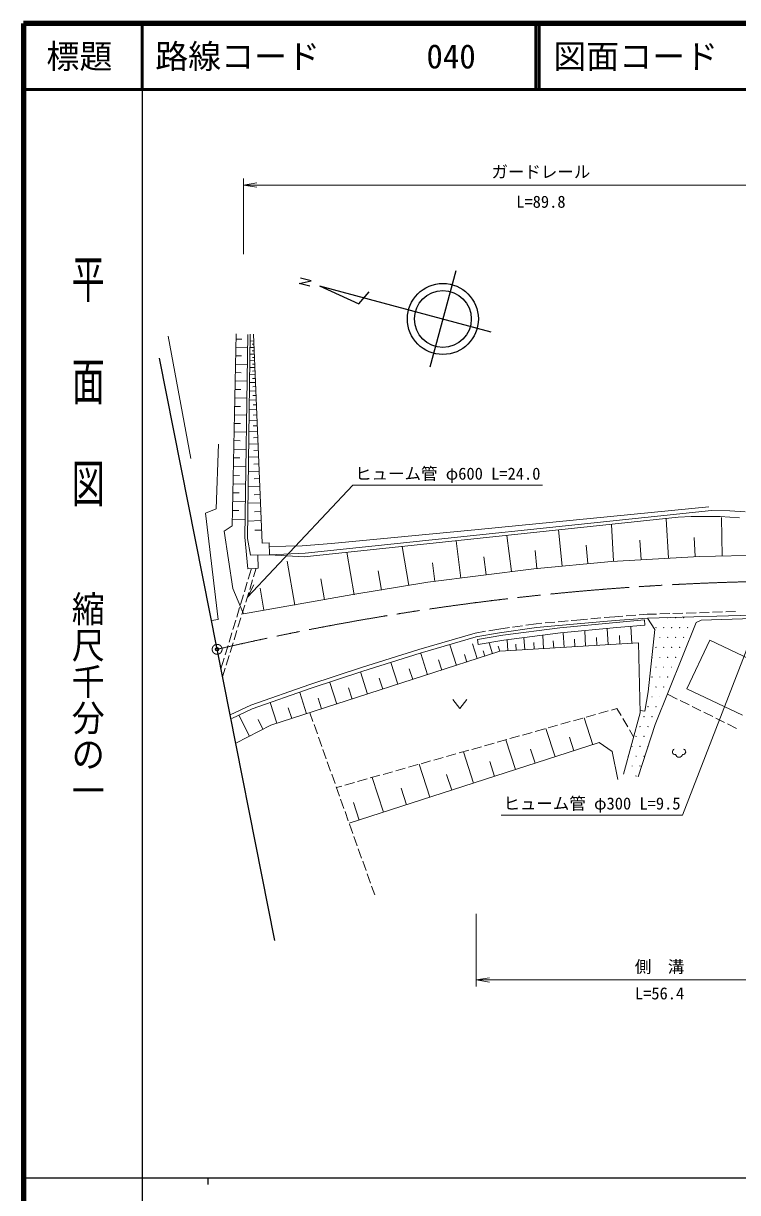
# Model space of a CAD drawing. Units: millimetres, scale not verified. Extents: x 40000 to 680000, y 20000 to 380000.
# Drawn here: x 40000 to 148346, y 202759 to 380000 of the extents above; entities that cross this region are included whole.
import ezdxf
from ezdxf.enums import TextEntityAlignment as Align

# ---------------------------------------------------------------- set-up
doc = ezdxf.new("R2010")
doc.units = ezdxf.units.MM
doc.header["$LTSCALE"] = 1000
doc.header["$PDMODE"] = 32
doc.header["$PDSIZE"] = 500
doc.linetypes.add('CHAIN', pattern=[18.5, 12, -1.5, 3.5, -1.5])
for name, color, linetype, lineweight in [('M-BMK', 2, 'CHAIN', 13), ('M-BMK-OTRS', 5, 'Continuous', 25), ('M-BMK-SRVR', 3, 'Continuous', 25), ('M-STR-HTXT', 7, 'Continuous', 13), ('M-TTL', 2, 'Continuous', 140), ('M-TTL-BAND', 7, 'Continuous', 25), ('M-TTL-LINE', 7, 'Continuous', 50), ('M-WORK', 1, 'Continuous', 13)]:
    doc.layers.add(name, color=color, linetype=linetype, lineweight=lineweight)
doc.layers.add('M-OTRS', color=6, linetype='Continuous')
doc.layers.add('M-TTL-TXT', color=7, linetype='Continuous')
doc.styles.add('@ＭＳ ゴシック', font='')
doc.styles.add('ＭＳ ゴシック', font='')
doc.styles.get('@ＭＳ ゴシック').set_extended_font_data('@MS Gothic')
doc.styles.get('ＭＳ ゴシック').set_extended_font_data('MS Gothic')

# ---------------------------------------------------------------- blocks, each defined once
blk = doc.blocks.new('open_arrow')
at = {"color": 0, "linetype": 'Continuous', "lineweight": -2}
blk.add_lwpolyline([(7.5, 1.25), (0, 0), (7.5, -1.25)], dxfattribs=at)

msp = doc.modelspace()

# ---------------------------------------------------------------- linework, layer by layer
at = {"layer": 'M-BMK'}
msp.add_circle((69389, 285118), 750, dxfattribs=at)
msp.add_arc((159877, -104512), 400000, 88.71026, 103.07457, dxfattribs=at)
at = {"layer": 'M-BMK-OTRS'}
for p, q in [((69389, 285118), (60636, 329259)), ((78143, 240978), (69389, 285118))]:
    msp.add_line(p, q, dxfattribs=at)
at = {"layer": 'M-BMK-SRVR'}
for p, q in [((105590, 342477), (101673, 327911)), ((81823, 340572), (83658, 340973)), ((83429, 340141), (81823, 340572)), ((83658, 340973), (82043, 341398)), ((84905, 340230), (90867, 337511)), ((84905, 340230), (110914, 333235)), ((90867, 337511), (92467, 339312))]:
    msp.add_line(p, q, dxfattribs=at)
for radius in [5387, 4309]:
    msp.add_circle((103632, 335194), radius, dxfattribs=at)
at = {"layer": 'M-OTRS'}
msp.add_point((69389, 285118), dxfattribs=at)
at = {"layer": 'M-STR-HTXT'}
for p, q in [((73390, 345000), (73390, 356500)), ((73390, 355500), (163154, 355500)), ((74000, 293000), (74934, 294868)), ((108704, 245000), (108704, 234000)), ((108704, 235000), (164320, 235000))]:
    msp.add_line(p, q, dxfattribs=at)
for points in [[(74000, 293000), (90000, 310000), (118750, 310000)], [(152000, 291000), (140000, 260000), (112500, 260000)]]:
    msp.add_lwpolyline(points, dxfattribs=at)
at = {"layer": 'M-TTL'}
for p, q in [((40000, 380000), (40000, 20000)), ((680000, 380000), (40000, 380000))]:
    msp.add_line(p, q, dxfattribs=at)
at = {"layer": 'M-TTL-BAND'}
for p, q in [((58000, 370000), (58000, 20000)), ((40000, 205000), (579000, 205000)), ((68000, 205000), (68000, 204000))]:
    msp.add_line(p, q, dxfattribs=at)
at = {"layer": 'M-TTL-LINE'}
for p, q in [((58000, 380000), (58000, 370000)), ((117750, 380000), (117750, 370000)), ((118250, 380000), (118250, 370000)), ((40000, 370000), (680000, 370000))]:
    msp.add_line(p, q, dxfattribs=at)
at = {"layer": 'M-WORK'}
for p, q in [((61978, 332611), (65395, 314029)), ((72255, 332947), (71687, 303838)), ((72239, 332126), (73136, 332109)), ((73581, 302111), (74038, 332830)), ((73976, 301940), (74420, 332872)), ((74967, 331873), (74406, 331850)), ((74926, 332872), (76223, 301219)), ((72215, 330871), (74009, 330836)), ((75049, 329875), (74377, 329847)), ((75008, 330874), (74391, 330849)), ((74988, 331374), (74707, 331362)), ((75029, 330374), (74720, 330362)), ((72166, 328343), (73971, 328308)), ((72190, 329607), (73093, 329589)), ((75090, 328876), (74362, 328846)), ((75070, 329375), (74733, 329361)), ((75111, 328366), (74747, 328351)), ((72141, 327071), (73049, 327053)), ((75177, 326759), (74332, 326725)), ((75132, 327857), (74348, 327825)), ((75154, 327308), (74762, 327292)), ((75201, 326168), (74779, 326151)), ((72091, 324518), (73005, 324500)), ((72116, 325799), (73933, 325763)), ((75225, 325577), (74315, 325539)), ((75251, 324939), (74796, 324921)), ((72066, 323238), (73895, 323202)), ((75334, 322929), (74277, 322886)), ((75277, 324302), (74297, 324262)), ((75306, 323616), (74815, 323595)), ((72041, 321949), (72961, 321931)), ((75394, 321449), (74256, 321403)), ((75364, 322189), (74836, 322168)), ((71990, 319363), (72917, 319345)), ((72016, 320660), (73857, 320624)), ((75460, 319855), (74233, 319805)), ((75427, 320652), (74858, 320629)), ((71965, 318066), (73818, 318030)), ((75530, 318138), (74208, 318084)), ((75495, 318996), (74881, 318971)), ((69267, 306429), (69604, 316206)), ((71939, 316760), (72872, 316742)), ((75606, 316287), (74181, 316229)), ((75568, 317212), (74907, 317185)), ((71888, 314140), (72827, 314122)), ((71914, 315455), (73779, 315418)), ((75687, 314293), (74153, 314230)), ((75647, 315290), (74934, 315261)), ((71863, 312826), (73740, 312789)), ((75775, 312144), (74122, 312076)), ((75731, 313218), (74964, 313187)), ((71811, 310181), (73701, 310144)), ((71837, 311503), (72782, 311485)), ((75823, 310986), (74996, 310953)), ((71785, 308849), (72736, 308831)), ((75870, 309829), (74088, 309756)), ((75921, 308582), (75030, 308545)), ((71759, 307518), (73661, 307481)), ((75972, 307334), (74053, 307256)), ((108994, 303260), (144000, 306696)), ((67633, 305737), (69267, 306429)), ((69538, 289628), (67633, 305737)), ((71733, 306178), (72690, 306159)), ((76028, 305990), (75068, 305951)), ((139319, 305130), (82595, 299131)), ((82744, 299705), (144371, 306149)), ((137857, 298932), (137519, 304872)), ((141290, 305263), (139319, 305130)), ((145686, 305263), (141290, 305263)), ((144371, 306149), (147142, 306122)), ((148616, 305050), (145686, 305263)), ((145994, 299260), (145892, 305077)), ((147142, 306122), (149513, 305935)), ((71687, 303838), (70462, 303012)), ((71707, 304837), (73621, 304800)), ((76083, 304646), (74014, 304562)), ((76142, 303198), (75108, 303156)), ((86749, 301142), (108994, 303260)), ((121718, 297729), (121198, 303213)), ((129541, 298459), (129222, 304062)), ((70462, 303012), (71776, 294336)), ((74025, 297334), (73581, 302111)), ((74438, 299365), (73976, 301940)), ((106364, 295918), (105647, 301569)), ((114052, 296893), (113355, 302384)), ((133699, 298695), (133530, 301665)), ((141923, 299163), (141758, 302067)), ((76223, 301219), (77306, 301236)), ((77306, 301236), (77351, 299436)), ((77319, 300710), (82273, 300795)), ((77351, 299436), (82744, 299705)), ((82273, 300795), (86749, 301142)), ((90190, 293371), (89087, 299818)), ((98471, 294788), (97459, 300703)), ((117879, 297364), (117619, 300107)), ((125629, 298100), (125364, 300893)), ((77351, 299436), (74438, 299365)), ((75571, 299393), (75606, 297422)), ((82595, 299131), (77351, 299436)), ((81164, 291826), (80022, 298502)), ((102408, 295416), (102050, 298241)), ((110208, 296405), (109860, 299151)), ((117432, 297322), (129220, 298441)), ((129220, 298441), (142567, 299200)), ((142567, 299200), (161762, 299537)), ((75606, 297422), (74025, 297334)), ((74602, 297366), (74110, 295751)), ((74928, 296105), (75333, 297407)), ((94331, 294079), (93824, 297037)), ((101367, 295284), (117432, 297322)), ((71776, 294336), (73390, 290495)), ((73964, 295273), (73527, 293838)), ((74334, 294195), (74779, 295627)), ((76491, 291026), (75920, 294364)), ((85677, 292598), (85125, 295822)), ((89978, 293425), (101367, 295284)), ((73381, 293360), (72943, 291925)), ((73390, 290495), (89978, 293425)), ((73739, 292285), (74185, 293718)), ((72798, 291447), (72360, 290012)), ((73145, 290376), (73591, 291808)), ((142539, 290667), (144038, 290714)), ((144538, 290730), (146037, 290777)), ((146537, 290792), (148036, 290839)), ((68527, 289469), (69538, 289628)), ((72214, 289534), (71777, 288099)), ((72551, 288466), (72997, 289898)), ((116201, 288771), (117780, 288995)), ((117780, 288995), (118636, 289072)), ((117849, 288399), (124028, 288957)), ((119134, 289117), (120628, 289252)), ((121126, 289297), (122620, 289432)), ((121392, 288385), (129935, 289202)), ((123118, 289477), (123974, 289555)), ((123974, 289555), (125595, 289698)), ((124028, 288957), (129755, 289463)), ((126093, 289742), (127587, 289874)), ((128085, 289918), (129706, 290061)), ((129706, 290061), (130917, 290149)), ((129755, 289463), (134653, 289821)), ((129935, 289202), (134197, 289575)), ((131416, 290186), (132912, 290295)), ((133411, 290332), (134622, 290420)), ((134197, 289575), (134267, 288778)), ((134622, 290420), (136042, 290465)), ((134653, 289821), (161835, 290669)), ((134653, 289821), (135789, 288127)), ((135854, 273727), (142052, 289160)), ((136542, 290480), (138041, 290527)), ((138541, 290543), (140040, 290589)), ((140540, 290605), (142039, 290652)), ((142052, 289160), (142834, 289516)), ((142834, 289516), (156918, 290013)), ((71631, 287621), (71194, 286186)), ((71957, 286556), (72402, 287989)), ((100011, 285092), (108536, 287583)), ((108536, 287583), (110094, 287848)), ((108636, 286992), (112238, 287603)), ((108865, 286626), (112742, 287284)), ((110587, 287931), (112146, 288196)), ((112146, 288196), (113725, 288420)), ((112238, 287603), (117849, 288399)), ((112742, 287284), (121392, 288385)), ((112860, 286492), (121480, 287590)), ((114220, 288490), (115706, 288701)), ((118897, 285211), (118774, 287245)), ((121480, 287590), (130007, 288405)), ((122016, 285399), (121882, 287627)), ((125284, 285596), (125144, 287930)), ((128708, 285802), (128561, 288247)), ((130007, 288405), (134267, 288778)), ((130502, 285910), (130424, 287191)), ((132295, 286018), (132141, 288580)), ((135789, 288127), (134797, 278649)), ((71048, 285708), (70610, 284273)), ((71363, 284647), (71808, 286079)), ((100184, 284518), (108704, 287007)), ((105691, 282683), (104681, 285815)), ((108848, 283701), (108121, 285957)), ((108865, 286626), (108998, 285838)), ((108998, 285838), (112860, 286492)), ((111178, 284452), (110641, 286116)), ((112295, 284812), (112037, 285610)), ((133293, 286078), (112296, 284813)), ((113466, 284883), (113365, 286556)), ((114757, 284961), (114701, 285884)), ((116048, 285039), (115937, 286884)), ((117473, 285125), (117411, 286142)), ((120456, 285305), (120389, 286419)), ((123650, 285497), (123580, 286664)), ((126996, 285699), (126923, 286921)), ((133551, 275468), (133293, 286078)), ((144144, 286494), (140642, 279151)), ((152561, 282480), (144144, 286494)), ((70465, 283795), (69972, 282180)), ((70768, 282737), (71214, 284169)), ((112296, 284813), (77516, 273597)), ((91299, 282375), (100011, 285092)), ((91483, 281804), (100184, 284518)), ((101305, 281268), (100271, 284475)), ((107270, 283192), (106906, 284320)), ((110013, 284077), (109745, 284909)), ((70215, 280957), (70620, 282259)), ((83467, 279777), (91299, 282375)), ((96816, 279821), (95757, 283103)), ((99060, 280545), (98543, 282148)), ((103498, 281976), (102993, 283542)), ((83660, 279209), (91483, 281804)), ((87533, 276827), (86476, 280103)), ((92221, 278339), (91141, 281687)), ((94518, 279080), (93989, 280721)), ((74493, 276665), (83467, 279777)), ((74721, 276109), (83660, 279209)), ((82947, 275348), (81913, 278552)), ((89877, 277583), (89337, 279257)), ((134797, 278649), (134291, 275759)), ((137693, 278306), (139190, 277566)), ((140642, 279151), (149059, 275137)), ((71360, 275179), (74493, 276665)), ((78461, 273902), (77450, 277036)), ((85240, 276088), (84711, 277725)), ((105145, 277533), (106195, 276133)), ((106195, 276133), (107245, 277533)), ((139638, 277345), (140983, 276680)), ((71618, 274637), (74721, 276109)), ((74287, 271964), (72681, 275141)), ((80704, 274625), (80187, 276227)), ((83446, 275509), (83922, 274173)), ((126366, 270660), (125050, 274743)), ((125356, 274830), (126800, 275236)), ((127282, 275372), (128725, 275778)), ((129207, 275914), (130017, 276142)), ((130017, 276142), (130655, 275064)), ((131041, 266188), (133551, 275468)), ((134291, 275759), (133541, 275865)), ((141431, 276459), (142776, 275794)), ((143224, 275573), (144569, 274908)), ((77516, 273597), (72206, 270913)), ((76344, 273005), (75602, 274474)), ((84090, 273702), (84593, 272289)), ((117656, 272661), (119100, 273068)), ((120649, 268817), (119264, 273114)), ((119581, 273203), (121025, 273610)), ((121506, 273745), (122950, 274152)), ((123431, 274288), (124875, 274694)), ((130910, 274634), (131675, 273344)), ((133283, 265801), (135854, 273727)), ((145017, 274687), (146362, 274022)), ((146810, 273801), (148155, 273136)), ((84761, 271818), (85264, 270405)), ((111881, 271035), (113324, 271442)), ((114633, 266878), (113175, 271400)), ((113806, 271577), (115250, 271984)), ((115731, 272119), (117175, 272526)), ((123508, 269738), (122850, 271780)), ((131930, 272914), (132568, 271836)), ((85432, 269934), (85936, 268521)), ((89418, 258750), (127318, 270967)), ((106105, 269409), (107549, 269815)), ((108302, 264837), (106769, 269595)), ((108030, 269951), (109474, 270357)), ((109955, 270493), (111399, 270899)), ((117641, 267847), (116949, 269996)), ((127318, 270967), (129316, 269608)), ((129316, 269608), (130169, 265399)), ((86104, 268050), (86607, 266637)), ((98405, 267240), (99849, 267647)), ((101641, 262690), (100027, 267697)), ((100330, 267782), (101774, 268189)), ((102255, 268324), (103699, 268731)), ((104180, 268867), (105624, 269273)), ((111468, 265857), (110739, 268118)), ((86775, 266166), (87278, 264754)), ((92629, 265614), (94073, 266020)), ((94554, 266156), (95998, 266563)), ((96480, 266698), (97923, 267105)), ((104971, 263763), (104205, 266143)), ((87446, 264283), (87950, 262870)), ((87488, 264166), (88298, 264394)), ((88779, 264530), (90223, 264936)), ((90704, 265072), (92148, 265478)), ((94630, 260430), (92932, 265699)), ((88118, 262399), (88621, 260986)), ((98135, 261560), (97328, 264063)), ((90942, 259241), (90093, 261876)), ((88789, 260515), (89292, 259102)), ((89460, 258631), (89964, 257218)), ((90132, 256747), (90635, 255334)), ((90803, 254863), (91306, 253450)), ((91474, 252979), (91978, 251566)), ((92146, 251095), (92649, 249682)), ((92817, 249211), (93293, 247875))]:
    msp.add_line(p, q, dxfattribs=at)
for centre in [(138946, 289911), (140146, 289911), (135946, 288411), (137146, 288411), (138346, 288411), (139546, 288411), (140746, 288411), (135946, 285411), (136546, 286911), (137146, 285411), (137746, 286911), (138346, 285411), (138946, 286911), (139546, 285411), (140146, 286911), (136546, 283911), (137746, 283911), (138946, 283911), (135946, 282411), (137146, 282411), (138346, 282411), (135346, 280911), (136546, 280911), (137746, 280911), (135946, 279411), (137146, 279411), (135346, 277911), (136546, 277911), (134146, 274911), (134746, 276411), (135346, 274911), (135946, 276411), (133546, 273411), (134746, 273411), (132946, 271911), (134146, 271911), (132346, 270411), (133546, 270411), (134746, 270411), (132946, 268911), (134146, 268911), (132346, 267411), (132946, 265911), (133546, 267411)]:
    msp.add_circle(centre, 22.5, dxfattribs=at)
for centre, radius, start, end in [((137746, 289911), 22.5, 165.48973, 18.0837), ((135346, 283911), 22.5, 267.92668, 80.11819), ((138878, 269583), 429, 108.61837, 276.79955), ((140049, 269576), 423, 262.70793, 77.42011), ((131746, 268911), 22.5, 250.4095, 80.6136), ((139462, 269317), 557, 196.71995, 343.28005)]:
    msp.add_arc(centre, radius, start, end, dxfattribs=at)

# ---------------------------------------------------------------- block references
at = {"layer": 'M-STR-HTXT', "xscale": 267, "yscale": 267}
for p in [(73390, 355500), (108704, 235000)]:
    msp.add_blockref('open_arrow', p, dxfattribs=at)

# ---------------------------------------------------------------- texts
at = {"layer": 'M-STR-HTXT', "style": 'ＭＳ ゴシック'}
for s, p in [('ガードレール', (118500, 357500)), ('ヒューム管 φ600 L=24.0', (104375, 311750)), ('ヒューム管 φ300 L=9.5', (126250, 261750)), ('側\u3000溝', (136500, 237000))]:
    msp.add_text(s, height=1833, dxfattribs=at).set_placement(p, align=Align.MIDDLE_CENTER)
for s, p in [('L=89.8', (118500, 351500)), ('L=56.4', (136500, 231500))]:
    msp.add_text(s, height=1833, dxfattribs=at).set_placement(p, align=Align.BOTTOM_CENTER)
at = {"layer": 'M-TTL-BAND', "style": '@ＭＳ ゴシック'}
for s, width, p in [('平  面  図', 1.55, (49777, 306475)), ('縮尺千分の一', 1.1, (49777, 261030))]:
    msp.add_text(s, height=3666, rotation=270, dxfattribs=dict(at, width=width)).set_placement(p, align=Align.MIDDLE_RIGHT)
at = {"layer": 'M-TTL-TXT', "style": 'ＭＳ ゴシック'}
msp.add_text('標題', height=3666, dxfattribs=at).set_placement((48500, 375000), align=Align.MIDDLE_CENTER)
for s, p in [('路線コード', (60000, 375000)), ('040', (101142, 375000)), ('図面コード', (120380, 375000))]:
    msp.add_text(s, height=3666, dxfattribs=at).set_placement(p, align=Align.MIDDLE_LEFT)

doc.saveas('drawing.dxf')
